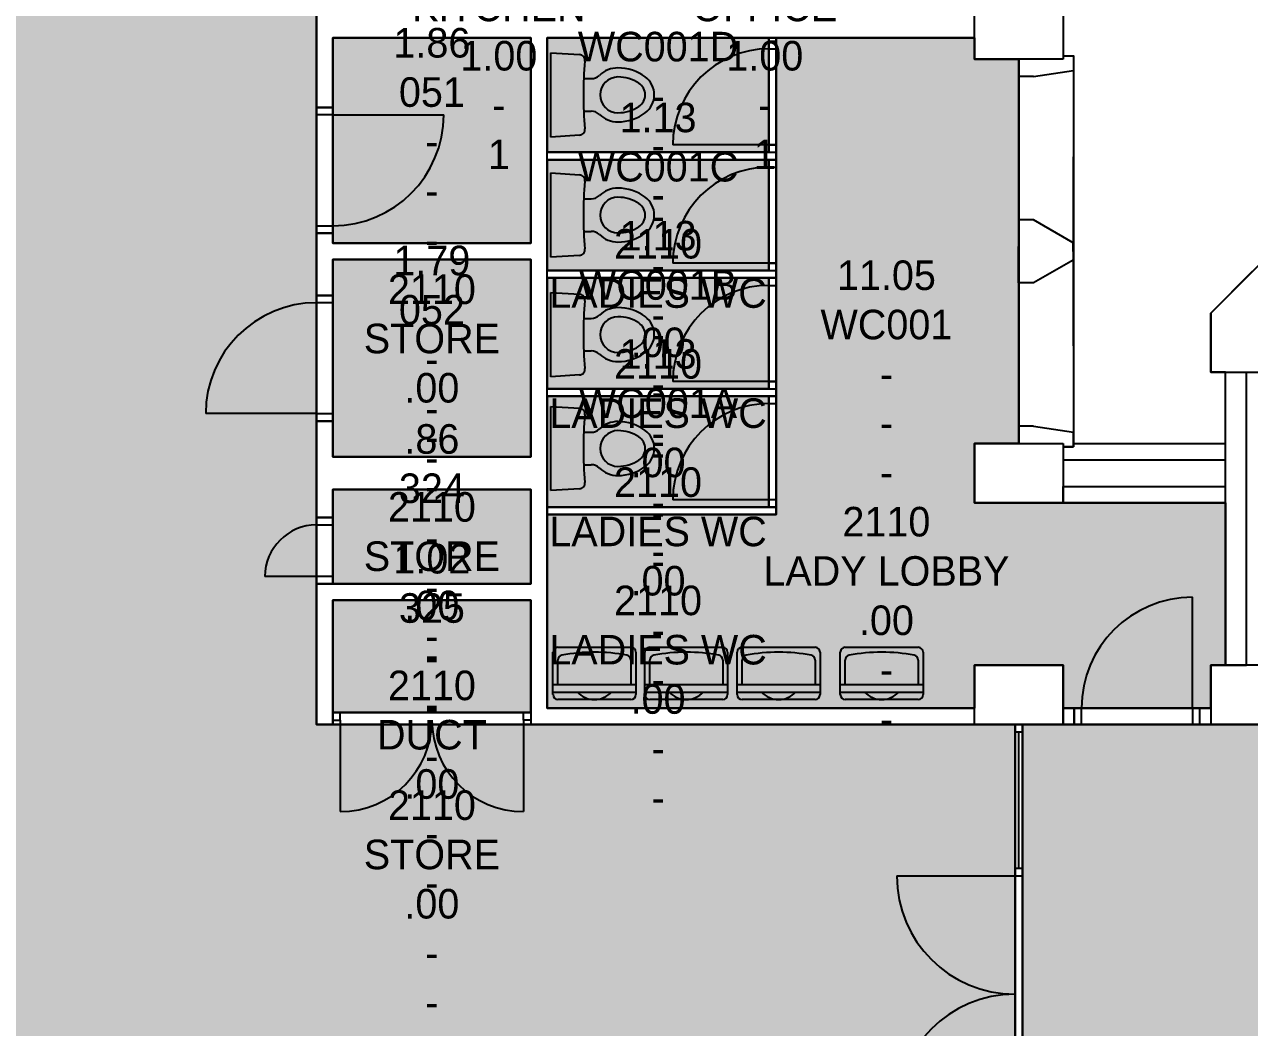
# Model space of a CAD drawing. Header units: millimetres. Extents: x -48619 to 110430, y -11025 to 74938.
# Drawn here: x -42259 to -33971, y 39026 to 45810 of the extents above; entities that cross this region are included whole.
import ezdxf

# ---------------------------------------------------------------- set-up
doc = ezdxf.new("R2010")
doc.units = ezdxf.units.MM
for name, color, linetype in [('DR', 8, 'Continuous'), ('GROS$', 1, 'Continuous'), ('HL-TMP', 7, 'Continuous'), ('RM$', 5, 'Continuous'), ('RM$TXT', 5, 'Continuous'), ('SHOPFITTING', 4, 'Continuous'), ('WA_EXT', 7, 'Continuous'), ('WN', 4, 'Continuous')]:
    doc.layers.add(name, color=color, linetype=linetype)

msp = doc.modelspace()

# ---------------------------------------------------------------- hatches: boundary and pattern name
at = {"layer": 'HL-TMP', "true_color": 0x666666}
h = msp.add_hatch(color=251, dxfattribs=at)
h.paths.add_polyline_path([(-42892.8, 12730.7), (-47232.8, 12730.7), (-47232.8, 12575.7), (-47432.8, 12575.7), (-47432.8, 9975.7), (-42892.8, 9975.7)], flags=0)
h.paths.add_polyline_path([(-42892.8, 9260.7), (-42892.8, 9865.7), (-47232.8, 9865.7), (-47232.8, 9575.7), (-47432.8, 9575.7), (-47432.8, 6975.7), (-47232.8, 6975.7), (-47232.8, 6825.7), (-42892.8, 6825.7)], flags=0)
h.paths.add_polyline_path([(-5262.8, 3065.7), (-8422.8, 3065.7), (-8422.8, -2879.3), (-5262.8, -2879.3)], flags=0)
h.paths.add_polyline_path([(6357.2, 3065.7), (3197.2, 3065.7), (3197.2, -2864.3), (6357.2, -2864.3)], flags=0)
h.paths.add_polyline_path([(31767.2, 9575.7), (31742.2, 9575.7), (30167.2, 9575.7), (24667.2, 9575.7), (24667.2, 7592.9), (24832.9, 7192.9), (25634.4, 6391.4), (26034.4, 6225.7), (30400, 6225.7), (30800, 6391.4), (31601.5, 7192.9), (31767.2, 7592.9)], flags=0)
h.paths.add_polyline_path([(31767.2, 43458.6), (31601.5, 43858.6), (30800, 44660.1), (30400, 44825.7), (26034.4, 44825.7), (25634.4, 44660.1), (24832.9, 43858.6), (24667.2, 43458.6), (24667.2, 41475.7), (26267.2, 41475.7), (31767.2, 41475.7)], flags=0)
h.paths.add_polyline_path([(-26732.8, 43458.6), (-26898.5, 43858.6), (-27700, 44660.1), (-28100, 44825.7), (-32465.6, 44825.7), (-32865.6, 44660.1), (-33667.1, 43858.6), (-33832.8, 43458.6), (-33832.8, 41075.7), (-32232.8, 41075.7), (-32232.8, 41475.7), (-26732.8, 41475.7)], flags=0)
h.paths.add_polyline_path([(-26732.8, 9575.7), (-33832.8, 9575.7), (-33832.8, 7592.9), (-33667.1, 7192.9), (-32865.6, 6391.4), (-32465.6, 6225.7), (-28100, 6225.7), (-27700, 6391.4), (-26898.5, 7192.9), (-26732.8, 7592.9)], flags=0)
h.paths.add_polyline_path([(79126.1, 39379.3), (73714.8, 42517), (73012.5, 41305.8), (72962.4, 41219.3), (74177, 40515), (74677.2, 40225), (74677.2, 36326.5), (72962.4, 35332.1), (73714.8, 34034.5), (79126.1, 37172.2), (79769, 38275.7)], flags=0)
h.paths.add_polyline_path([(-3022.2, 35825), (-7032.8, 35141.3), (-7032.8, 32210.1), (-2632.8, 31460.1), (-2632.8, 32858.7), (-5582.8, 33361.5), (-5582.8, 33989.9), (-2790.5, 34465.9)], flags=0)
h.paths.add_polyline_path([(4967.2, 35141.3), (567.2, 35891.3), (567.2, 34492.8), (3517.2, 33989.9), (3517.2, 33361.5), (724.9, 32885.6), (956.6, 31526.5), (4967.2, 32210.1)], flags=0)
h.paths.add_polyline_path([(-21432.8, 30820.7), (-17708.5, 30820.7), (-17708.5, 30730.7), (-17679.8, 30730.7), (-17679.8, 27730.7), (-14939.1, 27730.7), (-14932.8, 27730.7), (-14932.8, 27575.7), (-14677.8, 27575.7), (-14677.8, 24975.7), (-14932.8, 24975.7), (-14932.8, 24575.7), (-14677.8, 24575.7), (-14677.8, 21975.7), (-14932.8, 21975.7), (-14932.8, 21575.7), (-14677.8, 21575.7), (-14677.8, 18975.7), (-14932.8, 18975.7), (-14932.8, 18575.7), (-14677.8, 18575.7), (-14677.8, 15975.7), (-14932.8, 15975.7), (-14932.8, 15575.7), (-14677.8, 15575.7), (-14677.8, 12975.7), (-14932.8, 12975.7), (-14932.8, 12797.7), (-19277.8, 12797.7), (-19277.8, 12820.7), (-21432.8, 12820.7)], flags=0)
h.paths.add_polyline_path([(12557.2, 46975.7), (12167.2, 46975.7), (12167.2, 47575.7), (12557.2, 47575.7), (12557.2, 49345.7), (8642.2, 49345.7), (8642.2, 41185.7), (12267.2, 41185.7), (12267.2, 41675.7), (12557.2, 41675.7)], flags=0)
h.paths.add_polyline_path([(317.2, 3065.7), (-2382.8, 3065.7), (-2382.8, 835.7), (-2382.8, -1764.3), (-2382.8, -3059.3), (317.2, -3059.3), (317.2, -364.3)], flags=0)
h.paths.add_polyline_path([(18432.2, 53684.2), (18432.2, 54750.7), (18432.2, 55790.7), (18317.2, 55790.7), (17232.2, 55790.7), (17232.2, 51834.2), (18432.2, 51834.2)], flags=0)
h.paths.add_polyline_path([(35007.2, 45720.7), (33767.2, 45720.7), (33767.2, 45575.7), (33467.4, 45575.7), (33467.4, 42975.7), (33767.2, 42975.7), (33767.2, 42575.7), (33522.2, 42575.7), (33522.2, 41475.7), (33767.2, 41475.7), (33767.2, 41185.7), (36557.2, 41185.7), (36557.2, 43295.7), (35007.2, 43295.7)], flags=0)
h.paths.add_polyline_path([(-35557.8, 41075.7), (-38832.8, 41075.7), (-40282.8, 41075.7), (-40282.8, 42025.7), (-40282.8, 43128.2), (-40282.8, 44399.3), (-40282.8, 47410.7), (-40282.8, 50410.7), (-40282.8, 53410.7), (-40282.8, 54830.7), (-40232.8, 54830.7), (-40232.8, 59410.7), (-40232.8, 63260.7), (-40232.8, 65220.7), (-42832.8, 65220.7), (-42832.8, 64925.7), (-42832.8, 62410.7), (-42832.8, 54830.7), (-42782.8, 54830.7), (-42782.8, 41445.7), (-42782.8, 41220.7), (-47432.8, 41220.7), (-47432.8, 39975.7), (-47232.8, 39975.7), (-47232.8, 36975.7), (-35557.8, 36975.7)], flags=0)
h.paths.add_polyline_path([(-26557.8, 41075.7), (-26732.8, 41075.7), (-32232.8, 41075.7), (-33832.8, 41075.7), (-34232.8, 41075.7), (-35507.8, 41075.7), (-35507.8, 36975.7), (-35232.8, 36975.7), (-35232.8, 36625.7), (-34232.8, 36625.7), (-34232.8, 36975.7), (-33832.8, 36975.7), (-33832.8, 36685.7), (-30582.8, 36685.7), (-30582.8, 36975.7), (-29982.8, 36975.7), (-29982.8, 36685.7), (-29371.5, 36685.7), (-26732.8, 36685.7), (-26732.8, 36975.7), (-26557.8, 36975.7)], flags=0)
h.paths.add_polyline_path([(24442.2, 41075.7), (24267.2, 41075.7), (23167.2, 41075.7), (18432.2, 41075.7), (18432.2, 41075.7), (17232.2, 41075.7), (10217.2, 41075.7), (1912.2, 41075.7), (-3977.8, 41075.7), (-6977.8, 41075.7), (-14732.8, 41075.7), (-14732.8, 46975.7), (-14832.8, 46975.7), (-14832.8, 47575.7), (-14732.8, 47575.7), (-14732.8, 52975.7), (-14832.8, 52975.7), (-14832.8, 53575.7), (-14732.8, 53575.7), (-14732.8, 57575.7), (-23332.8, 57575.7), (-23332.8, 56190.7), (-24432.8, 56190.7), (-24832.8, 56190.7), (-24832.8, 41075.7), (-25232.8, 41075.7), (-26332.8, 41075.7), (-26507.8, 41075.7), (-26507.8, 36975.7), (-24632.8, 36975.7), (-24632.8, 36877.4), (-16862, 36877.4), (-16862, 30820.7), (-16407.8, 30820.7), (-16407.8, 30730.7), (-17589.8, 30730.7), (-17589.8, 27910.7), (-17589.8, 27820.7), (-14932.8, 27820.7), (-14932.8, 27975.7), (-14332.8, 27975.7), (-14332.8, 30575.7), (-14932.8, 30575.7), (-14932.8, 30975.7), (-14332.8, 30975.7), (-14332.8, 33575.7), (-14932.8, 33575.7), (-14932.8, 33975.7), (-14332.8, 33975.7), (-14332.8, 36575.7), (-14932.8, 36575.7), (-14932.8, 36975.7), (-14732.8, 36975.7), (-14732.8, 37175.7), (-14332.8, 37175.7), (-14332.8, 36575.7), (-11732.8, 36575.7), (-11732.8, 37175.7), (-11332.8, 37175.7), (-11332.8, 36575.7), (-8732.8, 36575.7), (-8732.8, 37175.7), (-8332.8, 37175.7), (-8332.8, 36925.7), (-8155.4, 36925.7), (-8005.4, 36690.7), (-6062.1, 36690.7), (-5912.1, 36925.7), (-5732.8, 36925.7), (-5732.8, 37175.7), (-5332.8, 37175.7), (-5332.8, 36925.7), (-5155.4, 36925.7), (-5005.4, 36690.7), (-3062.1, 36690.7), (-2912.1, 36925.7), (-2732.8, 36925.7), (-2732.8, 37175.7), (-2332.8, 37175.7), (267.2, 37175.7), (667.2, 37175.7), (667.2, 36925.7), (846.5, 36925.7), (996.5, 36690.7), (2939.8, 36690.7), (3089.8, 36925.7), (3267.2, 36925.7), (3267.2, 37175.7), (3667.2, 37175.7), (3667.2, 36925.7), (3846.5, 36925.7), (3996.5, 36690.7), (5939.8, 36690.7), (6089.8, 36925.7), (6267.2, 36925.7), (6267.2, 37175.7), (12267.2, 37175.7), (12667.2, 37175.7), (12667.2, 36975.7), (12867.2, 36975.7), (12867.2, 33830.7), (15527.2, 33830.7), (16372.2, 33830.7), (16372.2, 36975.7), (24442.2, 36975.7)], flags=0)
h.paths.add_polyline_path([(18432.2, 51551.7), (18432.2, 51744.2), (17232.2, 51744.2), (17232.2, 51725.7), (16632.2, 51725.7), (16632.2, 48225.7), (17232.2, 48225.7), (17232.2, 43677.9), (17232.2, 43677.9), (17232.2, 41075.7), (18432.2, 41075.7), (18432.2, 41675), (18432.2, 47450.7)], flags=0)
h.paths.add_polyline_path([(45412.2, 39575.7), (45167.2, 39575.7), (45167.2, 39720.7), (40667.2, 39720.7), (40667.2, 41075.7), (38167.2, 41075.7), (38057.2, 41075.7), (33767.2, 41075.7), (33167.2, 41075.7), (31767.2, 41075.7), (30167.2, 41075.7), (26267.2, 41075.7), (24492.2, 41075.7), (24492.2, 36975.7), (24667.2, 36975.7), (24667.2, 36685.7), (27917.2, 36685.7), (27917.2, 36975.7), (28517.2, 36975.7), (28517.2, 36685.7), (30728.5, 36685.7), (31767.2, 36685.7), (31767.2, 36975.7), (32167.2, 36975.7), (32167.2, 36830.7), (33167.2, 36830.7), (33167.2, 36975.7), (38167.2, 36975.7), (43467.2, 36975.7), (45167.2, 36975.7), (45167.2, 37425.7), (45412.2, 37425.7)], flags=0)
h.paths.add_polyline_path([(40667.2, 62410.7), (40667.2, 65220.7), (40219.7, 65220.7), (38167.2, 65220.7), (38167.2, 63610.7), (38167.2, 60610.7), (38167.2, 57610.7), (38167.2, 54610.7), (38167.2, 45249.3), (38167.2, 43978.2), (38167.2, 42475.7), (38167.2, 41185.7), (40667.2, 41185.7), (40667.2, 41410.7), (40667.2, 44410.7), (40667.2, 47410.7), (40667.2, 50410.7), (40667.2, 56410.7), (40667.2, 59410.7)], flags=0)
h.paths.add_polyline_path([(57081.8, 42321.7), (57081.8, 42371.7), (55719.5, 42371.7), (55719.5, 42321.7), (55719.5, 40871.7), (57081.8, 40871.7)], flags=0)
h.paths.add_polyline_path([(57081.8, 35679.8), (55719.5, 35679.8), (55719.5, 35629.8), (55719.5, 34179.8), (57081.8, 34179.8)], flags=0)
h.paths.add_polyline_path([(40667.2, 11410.7), (40667.2, 29410.7), (40667.2, 32440.7), (40667.2, 36865.7), (38167.2, 36865.7), (38167.2, 36340.7), (38167.2, 33640.7), (38167.2, 27610.7), (38167.2, 21610.7), (38167.2, 18610.7), (38167.2, 15610.7), (38167.2, 12575.7), (32167.2, 12575.7), (32032.2, 12575.7), (32032.2, 12503.7), (32032.2, 10055.7), (32032.2, 9975.7), (32167.2, 9975.7), (38167.2, 9975.7), (38167.2, 6182.7), (38167.2, 830.7), (38992.2, 830.7), (40667.2, 830.7)], flags=0)
h.paths.add_polyline_path([(22767.2, 9925.7), (21847.2, 9925.7), (21847.2, 9555.7), (21667.2, 9555.7), (21667.2, 9375.7), (21487.2, 9375.7), (21487.2, 8555.7), (22767.2, 8555.7)], flags=0)
h.paths.add_polyline_path([(17097.2, 4025.7), (16117.2, 4025.7), (16117.2, 3190.7), (17097.2, 3190.7)], flags=0)
h.paths.add_polyline_path([(-26557.8, 12575.7), (-26732.8, 12575.7), (-26732.8, 12575.7), (-26732.8, 12575.7), (-28497.8, 12575.7), (-29115.4, 13193.4), (-30250.2, 13193.4), (-30250.2, 13193.4), (-31450.2, 13193.4), (-32067.8, 12575.7), (-32840.8, 12575.7), (-33702.8, 12575.7), (-35507.8, 12575.7), (-35507.8, 9975.7), (-35182.8, 9975.7), (-35182.8, 9975.7), (-33832.8, 9975.7), (-26557.8, 9975.7)], flags=0)
h.paths.add_polyline_path([(-34052.8, 15693.2), (-35232.8, 15693.2), (-35232.8, 15575.7), (-35307.8, 15575.7), (-35307.8, 14160.7), (-35307.8, 12975.7), (-34052.8, 12975.7)], flags=0)
h.paths.add_polyline_path([(-40172.8, 29101.8), (-40172.8, 31300.7), (-42802.8, 31300.7), (-42802.8, 28742.1), (-42802.8, 25876.1), (-42802.8, 23390.7), (-42802.8, 21705.3), (-42802.8, 18883.8), (-42292.8, 18883.8), (-42292.8, 16225.7), (-42292.8, 12788.7), (-40172.8, 12788.7), (-40172.8, 12820.7), (-40172.8, 15885.7), (-38719.4, 15885.7), (-38719.4, 16785.7), (-38939.8, 16785.7), (-40172.8, 16785.7), (-40172.8, 20782.7)], flags=0)
h.paths.add_polyline_path([(4688.5, -4076.8), (3577.2, -4076.8), (3577.2, -5179.3), (4688.2, -5179.3)], flags=0)
h.paths.add_polyline_path([(31847.3, 12575.7), (31742.2, 12575.7), (31742.2, 12750.7), (30112.2, 12750.7), (30112.2, 12575.7), (30002.2, 12575.7), (29621, 12979.1), (29308.4, 13309.8), (29227.2, 13395.7), (27327.2, 13395.7), (27207.2, 13395.7), (26813.4, 12979.1), (26432.2, 12575.7), (26322.2, 12575.7), (26322.2, 12750.7), (24692.2, 12750.7), (24692.2, 12575.7), (24532.2, 12575.7), (24532.2, 9975.7), (24692.2, 9975.7), (30167.2, 9975.7), (30167.2, 9575.7), (31742.2, 9575.7), (31742.2, 9975.7), (31847.3, 9975.7)], flags=0)
h.paths.add_polyline_path([(42567.2, 73375.7), (42367.2, 73375.7), (42367.2, 74325.7), (38167.2, 74325.7), (38167.2, 65330.7), (40219.7, 65330.7), (40767.2, 65330.7), (40767.2, 65625.7), (41167.2, 65625.7), (41167.2, 65325.7), (42317.2, 65325.7), (42317.2, 66275.7), (42517.2, 66275.7), (42517.2, 67275.7), (42367.2, 67275.7), (42367.2, 67875.7), (42517.2, 67875.7), (42517.2, 71775.7), (42367.2, 71775.7), (42367.2, 72031.7), (39846.2, 72031.6), (39846.2, 70498.7), (40783.2, 70498.7), (40783.2, 70468.7), (40783.2, 67275.7), (39821.2, 67275.7), (39821.2, 71609.7), (39821.7, 72056.7), (42367.2, 72056.7), (42367.2, 72375.7), (42567.2, 72375.7)], flags=0)
h.paths.add_polyline_path([(22567.2, 26440.7), (21482.2, 26440.7), (21482.2, 25506.9), (21482.2, 25470.7), (22567.2, 25470.7)], flags=0)
h.paths.add_polyline_path([(-37522.8, 16785.7), (-38629.4, 16785.7), (-38629.4, 15885.7), (-37522.8, 15885.7)], flags=0)
h.paths.add_polyline_path([(-2587.8, -3099.3), (-5042.8, -3099.3), (-5042.8, -4764.3), (-5042.8, -5214.3), (-4192.8, -5214.3), (-2587.8, -5214.3)], flags=0)
h.paths.add_polyline_path([(-25132.8, 18575.7), (-25232.8, 18575.7), (-25232.8, 18693.2), (-26512.8, 18693.2), (-26512.8, 17673.7), (-26470.8, 17631.8), (-26470.8, 17279.8), (-26512.8, 17279.8), (-26512.8, 15858.2), (-25872.8, 15858.2), (-25232.8, 15858.2), (-25232.8, 15975.7), (-25132.8, 15975.7)], flags=0)
at = {"layer": 'HL-TMP', "true_color": 0x99cea6}
h = msp.add_hatch(color=253, dxfattribs=at)
h.paths.add_polyline_path([(-14642.8, -804.3), (-15962.8, -804.3), (-15962.8, -1934.3), (-15102.8, -1934.3), (-14642.8, -1934.3)], flags=0)
h.paths.add_polyline_path([(-11647.8, -39.3), (-12532.8, -39.3), (-12532.8, 45.7), (-13032.8, 45.7), (-13032.8, -1634.3), (-11647.8, -1634.3)], flags=0)
h.paths.add_polyline_path([(-11647.8, -1854.3), (-12922.8, -1854.3), (-12922.8, -2879.3), (-11647.8, -2879.3)], flags=0)
h.paths.add_polyline_path([(-30337.8, 16080.7), (-31942.8, 16080.7), (-31942.8, 15390.7), (-30337.8, 15390.7)], flags=0)
h.paths.add_polyline_path([(-38832.8, 41915.7), (-40172.8, 41915.7), (-40172.8, 41155.7), (-38832.8, 41155.7)], flags=0)
h.paths.add_polyline_path([(-38832.8, 45720.7), (-40172.8, 45720.7), (-40172.8, 44399.3), (-40172.8, 44330.7), (-38832.8, 44330.7)], flags=0)
h.paths.add_polyline_path([(-38832.8, 44220.7), (-40172.8, 44220.7), (-40172.8, 43128.2), (-40172.8, 42885.7), (-38832.8, 42885.7)], flags=0)
h.paths.add_polyline_path([(-8642.8, 60855.7), (-11422.8, 60855.7), (-11422.8, 57975.7), (-11332.8, 57975.7), (-11332.8, 57885.7), (-8732.8, 57885.7), (-8732.8, 57975.7), (-8332.8, 57975.7), (-8332.8, 57885.7), (-5732.8, 57885.7), (-5732.8, 57975.7), (-5642.8, 57975.7), (-5642.8, 60855.7), (-8422.8, 60855.7), (-8422.8, 59330.7), (-8642.8, 59330.7)], flags=0)
h.paths.add_polyline_path([(9322.2, -2444.3), (6577.2, -2444.3), (6577.2, -2999.3), (9322.2, -2999.3)], flags=0)
h.paths.add_polyline_path([(12357.2, -2444.3), (9582.2, -2444.3), (9582.2, -2999.3), (12357.2, -2999.3)], flags=0)
h.paths.add_polyline_path([(38057.2, 43978.2), (38057.2, 44220.7), (36667.2, 44220.7), (36667.2, 42885.7), (38057.2, 42885.7)], flags=0)
h.paths.add_polyline_path([(38057.2, 42475.7), (38057.2, 42665.7), (36667.2, 42665.7), (36667.2, 42025.7), (38057.2, 42025.7)], flags=0)
h.paths.add_polyline_path([(38057.2, 41915.7), (36667.2, 41915.7), (36667.2, 41185.7), (38057.2, 41185.7)], flags=0)
at = {"layer": 'HL-TMP'}
h = msp.add_hatch(color=7, dxfattribs=at)
h.paths.add_polyline_path([(-42892.8, 33882.7), (-47232.8, 33882.7), (-47232.8, 33575.7), (-47432.8, 33575.7), (-47432.8, 30975.7), (-47232.8, 30975.7), (-47232.8, 30575.7), (-47432.8, 30575.7), (-47432.8, 27975.7), (-47232.8, 27975.7), (-47232.8, 27750.7), (-42892.8, 27750.7), (-42892.8, 28742.1)], flags=0)
h.paths.add_polyline_path([(38057.2, 57610.7), (35802.2, 57610.7), (35802.2, 59220.4), (33567.2, 59220.4), (33567.2, 57975.7), (33767.2, 57975.7), (33767.2, 57575.7), (33567.2, 57575.7), (33567.2, 54975.7), (33767.2, 54975.7), (33767.2, 54830.7), (38057.2, 54830.7)], flags=0)
h.paths.add_polyline_path([(-30337.8, 18665.7), (-31973.6, 18665.7), (-31973.6, 17874.1), (-30337.8, 17874.1)], flags=0)
h.paths.add_polyline_path([(-30337.8, 17824.4), (-31973.6, 17824.4), (-31973.6, 17032.4), (-30337.8, 17032.4)], flags=0)
h.paths.add_polyline_path([(-30337.8, 16982.4), (-31973.6, 16982.4), (-31973.6, 16190.7), (-30337.8, 16190.7)], flags=0)
h.paths.add_polyline_path([(36557.2, 44095.7), (35057.2, 44095.7), (35057.2, 43345.7), (36557.2, 43345.7)], flags=0)
h.paths.add_polyline_path([(36557.2, 44895.7), (35057.2, 44895.7), (35057.2, 44145.7), (36557.2, 44145.7)], flags=0)
h.paths.add_polyline_path([(36557.2, 45720.7), (35057.2, 45720.7), (35057.2, 44945.7), (36557.2, 44945.7)], flags=0)
h.paths.add_polyline_path([(-33832.8, 12795.7), (-33832.8, 15280.7), (-33019.8, 15280.7), (-33019.8, 15390.7), (-33832.8, 15390.7), (-33834, 17279.8), (-33658.5, 17693.3), (-32857.3, 18494.5), (-32443.8, 18665.7), (-32052.8, 18665.7), (-32052.8, 15390.7), (-33019.8, 15390.7), (-33019.8, 15303), (-32142.8, 15303), (-32142.8, 15280.7), (-31907.2, 15280.7), (-31907.2, 13331.4), (-32177.8, 13060.7), (-32177.8, 12818.2), (-32177.8, 12795.7), (-33751.5, 12795.7)], flags=0)
h.paths.add_polyline_path([(-28592, 16138.7), (-30227.8, 16140.7), (-30227.8, 15390.7), (-28592, 15390.7)], flags=0)
h.paths.add_polyline_path([(-28592, 16982.4), (-30227.8, 16982.4), (-30227.8, 16190.7), (-28592, 16190.7)], flags=0)
h.paths.add_polyline_path([(-28592, 17824.4), (-30227.8, 17824.1), (-30227.8, 17032.4), (-28592, 17032.4)], flags=0)
h.paths.add_polyline_path([(-28592, 18666.1), (-30227.8, 18665.7), (-30227.8, 17874.1), (-28592, 17874.1)], flags=0)
h.paths.add_polyline_path([(-37222.8, 43295.7), (-38722.8, 43295.7), (-38722.8, 42545.7), (-37222.8, 42545.7)], flags=0)
h.paths.add_polyline_path([(-37222.8, 44095.7), (-38722.8, 44095.7), (-38722.8, 43345.7), (-37222.8, 43345.7)], flags=0)
h.paths.add_polyline_path([(-37222.8, 44895.7), (-38722.8, 44895.7), (-38722.8, 44145.7), (-37222.8, 44145.7)], flags=0)
h.paths.add_polyline_path([(-37222.8, 45720.7), (-38722.8, 45720.7), (-38722.8, 44945.7), (-37222.8, 44945.7)], flags=0)
h.paths.add_polyline_path([(-28512.8, 18665.7), (-28121.8, 18665.7), (-27705.3, 18497.5), (-26907.1, 17693.3), (-26731.6, 17279.8), (-26732.8, 17279.8), (-26732.8, 15390.7), (-27739.8, 15390.7), (-27739.8, 15280.7), (-26732.8, 15280.7), (-26732.8, 12795.7), (-28387.8, 12795.7), (-28387.8, 13060.7), (-28658.4, 13331.4), (-29137.6, 13810.5), (-29343.4, 13810.5), (-29343.4, 15280.7), (-27739.8, 15280.7), (-27739.8, 15390.7), (-28512.8, 15390.7)], flags=0)
h.paths.add_polyline_path([(-35533, 45575.7), (-35832.8, 45575.7), (-35832.8, 45720.7), (-37172.8, 45720.7), (-37172.8, 42545.7), (-37172.8, 42495.7), (-38722.8, 42495.7), (-38722.8, 41185.7), (-35832.8, 41185.7), (-35832.8, 41475.7), (-35232.8, 41475.7), (-35232.8, 41185.7), (-34232.8, 41185.7), (-34232.8, 41475.7), (-34132.8, 41475.7), (-34132.8, 42575.7), (-35832.8, 42575.7), (-35832.8, 42975.7), (-35533, 42975.7)], flags=0)
at = {"layer": 'HL-TMP', "true_color": 0x99cd66}
h = msp.add_hatch(color=73, dxfattribs=at)
h.paths.add_polyline_path([(-34094.8, 17631.8), (-34052.8, 17673.7), (-34052.8, 18693.2), (-35232.8, 18693.2), (-35232.8, 18575.7), (-35307.8, 18575.7), (-35307.8, 17390.7), (-35307.8, 15975.7), (-35232.8, 15975.7), (-35232.8, 15858.2), (-34052.8, 15858.2), (-34052.8, 17279.8), (-34094.8, 17279.8)], flags=0)
h.paths.add_polyline_path([(-38832.8, 42665.7), (-40172.8, 42665.7), (-40172.8, 42025.7), (-38832.8, 42025.7)], flags=0)
h.paths.add_polyline_path([(15247.2, 2950.7), (14537.2, 2950.7), (14537.2, 2270.7), (14537.2, 2090.7), (15247.2, 2090.7)], flags=0)

# ---------------------------------------------------------------- linework, layer by layer
at = {"layer": 'DR', "linetype": 'Continuous'}
for p, q in [((-37172.8, 45695.7), (-37222.8, 45695.7)), ((-37222.8, 45695.7), (-37222.8, 45645.7)), ((-37172.8, 45645.7), (-37172.8, 45695.7)), ((-37222.8, 45645.7), (-37172.8, 45645.7)), ((-40282.8, 45199.3), (-40282.8, 45249.3)), ((-40282.8, 45249.3), (-40172.8, 45249.3)), ((-40172.8, 45199.3), (-40282.8, 45199.3)), ((-40172.8, 45249.3), (-40172.8, 45199.3)), ((-40172.8, 45199.3), (-39422.8, 45199.3)), ((-37222.8, 44995.7), (-37872.8, 44995.7)), ((-37222.8, 44995.7), (-37222.8, 44945.7)), ((-37172.8, 44995.7), (-37222.8, 44995.7)), ((-37222.8, 44945.7), (-37172.8, 44945.7)), ((-37172.8, 44945.7), (-37172.8, 44995.7)), ((-37172.8, 44895.7), (-37222.8, 44895.7)), ((-37222.8, 44895.7), (-37222.8, 44845.7)), ((-37222.8, 44845.7), (-37172.8, 44845.7)), ((-37172.8, 44845.7), (-37172.8, 44895.7)), ((-40282.8, 44449.3), (-40172.8, 44449.3)), ((-40282.8, 44399.3), (-40282.8, 44449.3)), ((-40172.8, 44449.3), (-40172.8, 44399.3)), ((-40172.8, 44399.3), (-40282.8, 44399.3)), ((-37222.8, 44195.7), (-37872.8, 44195.7)), ((-37222.8, 44195.7), (-37222.8, 44145.7)), ((-37172.8, 44195.7), (-37222.8, 44195.7)), ((-37172.8, 44145.7), (-37172.8, 44195.7)), ((-37222.8, 44145.7), (-37172.8, 44145.7)), ((-37222.8, 44095.7), (-37222.8, 44045.7)), ((-37172.8, 44095.7), (-37222.8, 44095.7)), ((-37172.8, 44045.7), (-37172.8, 44095.7)), ((-37222.8, 44045.7), (-37172.8, 44045.7)), ((-40282.8, 43928.2), (-40282.8, 43978.2)), ((-40282.8, 43978.2), (-40172.8, 43978.2)), ((-40172.8, 43928.2), (-40282.8, 43928.2)), ((-40172.8, 43978.2), (-40172.8, 43928.2)), ((-37222.8, 43395.7), (-37872.8, 43395.7)), ((-37172.8, 43395.7), (-37222.8, 43395.7)), ((-37222.8, 43395.7), (-37222.8, 43345.7)), ((-37222.8, 43345.7), (-37172.8, 43345.7)), ((-37172.8, 43345.7), (-37172.8, 43395.7)), ((-37172.8, 43295.7), (-37222.8, 43295.7)), ((-37222.8, 43295.7), (-37222.8, 43245.7)), ((-37172.8, 43245.7), (-37172.8, 43295.7)), ((-40282.8, 43178.2), (-41032.8, 43178.2)), ((-40282.8, 43178.2), (-40172.8, 43178.2)), ((-40282.8, 43128.2), (-40282.8, 43178.2)), ((-40172.8, 43178.2), (-40172.8, 43128.2)), ((-37222.8, 43245.7), (-37172.8, 43245.7)), ((-40172.8, 43128.2), (-40282.8, 43128.2)), ((-37222.8, 42595.7), (-37872.8, 42595.7)), ((-37172.8, 42595.7), (-37222.8, 42595.7)), ((-37222.8, 42595.7), (-37222.8, 42545.7)), ((-37222.8, 42545.7), (-37172.8, 42545.7)), ((-37172.8, 42545.7), (-37172.8, 42595.7)), ((-40282.8, 42475.7), (-40282.8, 42425.7)), ((-40172.8, 42475.7), (-40282.8, 42475.7)), ((-40172.8, 42425.7), (-40172.8, 42475.7)), ((-40282.8, 42425.7), (-40172.8, 42425.7)), ((-40282.8, 42075.7), (-40632.8, 42075.7)), ((-40282.8, 42075.7), (-40282.8, 42025.7)), ((-40172.8, 42075.7), (-40282.8, 42075.7)), ((-40282.8, 42025.7), (-40172.8, 42025.7)), ((-40172.8, 42025.7), (-40172.8, 42075.7)), ((-34357.8, 41185.7), (-34357.8, 41935.7)), ((-40172.8, 41155.7), (-40172.8, 41105.7)), ((-40122.8, 41155.7), (-40172.8, 41155.7)), ((-40122.8, 41105.7), (-40122.8, 41155.7)), ((-38882.8, 41105.7), (-38882.8, 41155.7)), ((-38882.8, 41155.7), (-38832.8, 41155.7)), ((-38832.8, 41155.7), (-38832.8, 41105.7)), ((-35157.8, 41185.7), (-35157.8, 41075.7)), ((-35107.8, 41185.7), (-35157.8, 41185.7)), ((-35107.8, 41075.7), (-35107.8, 41185.7)), ((-34357.8, 41185.7), (-34357.8, 41075.7)), ((-34307.8, 41185.7), (-34357.8, 41185.7)), ((-34307.8, 41075.7), (-34307.8, 41185.7)), ((-40172.8, 41105.7), (-40122.8, 41105.7)), ((-38832.8, 41105.7), (-38882.8, 41105.7)), ((-35557.8, 41075.7), (-35557.8, 41025.7)), ((-35507.8, 41075.7), (-35557.8, 41075.7)), ((-35557.8, 41025.7), (-35507.8, 41025.7)), ((-35507.8, 41025.7), (-35507.8, 41075.7)), ((-35157.8, 41075.7), (-35107.8, 41075.7)), ((-34357.8, 41075.7), (-34307.8, 41075.7)), ((-36357.8, 40050.7), (-35557.8, 40050.7)), ((-35507.8, 40100.7), (-35557.8, 40100.7)), ((-35557.8, 40100.7), (-35557.8, 40050.7)), ((-35557.8, 40050.7), (-35507.8, 40050.7)), ((-35507.8, 40050.7), (-35507.8, 40100.7))]:
    msp.add_line(p, q, dxfattribs=at)
at = {"layer": 'DR'}
for p, q in [((-40122.8, 41105.7), (-40122.8, 40485.7)), ((-38882.8, 41105.7), (-38882.8, 40485.7))]:
    msp.add_line(p, q, dxfattribs=at)
at = {"layer": 'DR', "linetype": 'Continuous'}
for centre, radius, start, end in [((-37222.8, 44995.7), 650, 90, 180), ((-40172.8, 45199.3), 750, 270, 0), ((-37222.8, 44195.7), 650, 90, 180), ((-37222.8, 43395.7), 650, 90, 180), ((-40282.8, 43178.2), 750, 90, 180), ((-37222.8, 42595.7), 650, 90, 180), ((-40282.8, 42075.7), 350, 90, 180), ((-34357.8, 41185.7), 750, 90, 180), ((-35557.8, 40050.7), 800, 180, 270), ((-35557.8, 38450.7), 800, 90, 180)]:
    msp.add_arc(centre, radius, start, end, dxfattribs=at)
at = {"layer": 'DR'}
for centre, start, end in [((-40122.8, 41105.7), 270, 0), ((-38882.8, 41105.7), 180, 270)]:
    msp.add_arc(centre, 620, start, end, dxfattribs=at)
at = {"layer": 'GROS$', "linetype": 'Continuous', "flags": 128}
msp.add_lwpolyline([(-35232.8, 51975.7), (-35232.8, 51653.3), (-35113.1, 51653.3), (-34457.4, 51163.2), (-35044.4, 50377.8), (-34457.4, 49939), (-35177.4, 48975.7), (-35232.8, 48975.7), (-35232.8, 48653.3), (-35113.1, 48653.3), (-34457.4, 48163.2), (-35044.4, 47377.8), (-34457.4, 46939), (-35177.4, 45975.7), (-35232.8, 45975.7), (-35232.8, 45599.1), (-35162.9, 45599.1), (-35162.9, 42975.9), (-34132.8, 42975.7), (-34132.8, 43458.6), (-34232.8, 43458.6), (-34232.8, 43858.6), (-32865.6, 45225.7)], dxfattribs=at)
at = {"layer": 'GROS$'}
for points in [[(-40282.8, 48260.7), (-40282.8, 45249.3), (-40172.8, 45249.3), (-40172.8, 45720.7), (-38832.8, 45720.7), (-38832.8, 44330.7), (-40172.8, 44330.7), (-40172.8, 45249.3), (-40282.8, 45249.3), (-40282.8, 43978.2), (-40172.8, 43978.2), (-40172.8, 44220.7), (-38832.8, 44220.7), (-38832.8, 42885.7), (-40172.8, 42885.7), (-40172.8, 43978.2), (-40282.8, 43978.2), (-40282.8, 42475.7), (-40172.8, 42475.7), (-40172.8, 42665.7), (-38832.8, 42665.7), (-38832.8, 42025.7), (-40172.8, 42025.7), (-40172.8, 42475.7), (-40282.8, 42475.7), (-40282.8, 41075.7), (-40172.8, 41075.7), (-40172.8, 41915.7), (-38832.8, 41915.7), (-38832.8, 41155.7), (-40172.8, 41155.7), (-40172.8, 41075.7), (-35832.8, 41075.7), (-35232.8, 41075.7), (-35157.8, 41075.7), (-35157.8, 41185.7), (-35232.8, 41185.7), (-35232.8, 41475.7), (-35832.8, 41475.7), (-35832.8, 41185.7), (-38722.8, 41185.7), (-38722.8, 42495.7), (-37172.8, 42495.7), (-37172.8, 42545.7), (-38722.8, 42545.7), (-38722.8, 43295.7), (-37222.8, 43295.7), (-37222.8, 42545.7), (-37172.8, 42545.7), (-37172.8, 43395.7), (-37222.8, 43395.7), (-37222.8, 43345.7), (-38722.8, 43345.7), (-38722.8, 44095.7), (-37222.8, 44095.7), (-37222.8, 43395.7), (-37172.8, 43395.7), (-37172.8, 44195.7), (-37222.8, 44195.7), (-37222.8, 44145.7), (-38722.8, 44145.7), (-38722.8, 44895.7), (-37222.8, 44895.7), (-37222.8, 44195.7), (-37172.8, 44195.7), (-37172.8, 44995.7), (-37222.8, 44995.7), (-37222.8, 44945.7), (-38722.8, 44945.7), (-38722.8, 45720.7), (-37222.8, 45720.7), (-37222.8, 44995.7), (-37172.8, 44995.7), (-37172.8, 45720.7), (-35832.8, 45720.7), (-35832.8, 45575.7), (-35533, 45575.7), (-35533, 42975.7), (-35832.8, 42975.7), (-35832.8, 42575.7), (-34132.8, 42575.7), (-34132.8, 41475.7), (-34232.8, 41475.7), (-34232.8, 41185.7), (-35157.8, 41185.7), (-35157.8, 41075.7), (-33832.8, 41075.7)], [(-35507.8, 36975.7), (-35507.8, 41075.7), (-35532.8, 41075.7), (-35557.8, 41075.7), (-35557.8, 36975.7)]]:
    msp.add_lwpolyline(points, dxfattribs=at)
at = {"layer": 'RM$'}
msp.add_lwpolyline([(-35557.8, 36975.7), (-35557.8, 41075.7), (-38832.8, 41075.7), (-40282.8, 41075.7), (-40282.8, 42025.7), (-40282.8, 43128.2), (-40282.8, 44399.3), (-40282.8, 47410.7), (-40282.8, 50410.7), (-40282.8, 53410.7), (-40282.8, 54830.7), (-40232.8, 54830.7), (-40232.8, 59410.7), (-40232.8, 63260.7)], dxfattribs=at)
for points in [[(-38832.8, 45720.7), (-40172.8, 45720.7), (-40172.8, 44399.3), (-40172.8, 44330.7), (-38832.8, 44330.7)], [(-35533, 45575.7), (-35832.8, 45575.7), (-35832.8, 45720.7), (-37172.8, 45720.7), (-37172.8, 42545.7), (-37172.8, 42495.7), (-38722.8, 42495.7), (-38722.8, 41185.7), (-35832.8, 41185.7), (-35832.8, 41475.7), (-35232.8, 41475.7), (-35232.8, 41185.7), (-34232.8, 41185.7), (-34232.8, 41475.7), (-34132.8, 41475.7), (-34132.8, 42575.7), (-35832.8, 42575.7), (-35832.8, 42975.7), (-35533, 42975.7)], [(-37222.8, 45720.7), (-38722.8, 45720.7), (-38722.8, 44945.7), (-37222.8, 44945.7)], [(-37222.8, 44895.7), (-38722.8, 44895.7), (-38722.8, 44145.7), (-37222.8, 44145.7)], [(-38832.8, 44220.7), (-40172.8, 44220.7), (-40172.8, 43128.2), (-40172.8, 42885.7), (-38832.8, 42885.7)], [(-37222.8, 44095.7), (-38722.8, 44095.7), (-38722.8, 43345.7), (-37222.8, 43345.7)], [(-37222.8, 43295.7), (-38722.8, 43295.7), (-38722.8, 42545.7), (-37222.8, 42545.7)], [(-38832.8, 42665.7), (-40172.8, 42665.7), (-40172.8, 42025.7), (-38832.8, 42025.7)], [(-38832.8, 41915.7), (-40172.8, 41915.7), (-40172.8, 41155.7), (-38832.8, 41155.7)], [(-26557.8, 41075.7), (-26732.8, 41075.7), (-32232.8, 41075.7), (-33832.8, 41075.7), (-34232.8, 41075.7), (-35507.8, 41075.7), (-35507.8, 36975.7), (-35232.8, 36975.7), (-35232.8, 36625.7), (-34232.8, 36625.7), (-34232.8, 36975.7), (-33832.8, 36975.7), (-33832.8, 36685.7), (-30582.8, 36685.7), (-30582.8, 36975.7), (-29982.8, 36975.7), (-29982.8, 36685.7), (-29371.5, 36685.7), (-26732.8, 36685.7), (-26732.8, 36975.7), (-26557.8, 36975.7)]]:
    msp.add_lwpolyline(points, close=True, dxfattribs=at)
at = {"layer": 'SHOPFITTING', "linetype": 'Continuous'}
for p, q in [((-38698.2, 45049.2), (-38698.2, 45619.2)), ((-38698.2, 45619.2), (-38504.7, 45606.9)), ((-38475.7, 45444.2), (-38424.8, 45444.2)), ((-38475.7, 45224.2), (-38424.8, 45224.2)), ((-38504.7, 45061.6), (-38698.2, 45049.2)), ((-38698.2, 44235.9), (-38698.2, 44805.9)), ((-38698.2, 44805.9), (-38504.7, 44793.5)), ((-38475.7, 44630.9), (-38424.8, 44630.9)), ((-38475.7, 44410.9), (-38424.8, 44410.9)), ((-38504.7, 44248.2), (-38698.2, 44235.9)), ((-38698.2, 43427.6), (-38698.2, 43997.6)), ((-38698.2, 43997.6), (-38504.7, 43985.2)), ((-38475.7, 43822.6), (-38424.8, 43822.6)), ((-38475.7, 43602.6), (-38424.8, 43602.6)), ((-38504.7, 43439.9), (-38698.2, 43427.6)), ((-38698.2, 42657.1), (-38698.2, 43227.1)), ((-38698.2, 43227.1), (-38504.7, 43214.7)), ((-38475.7, 43052.1), (-38424.8, 43052.1)), ((-38475.7, 42832.1), (-38424.8, 42832.1)), ((-38504.7, 42669.4), (-38698.2, 42657.1)), ((-38683.5, 41277.1), (-38683.5, 41564.6)), ((-38650.5, 41597.5), (-38156.4, 41597.5)), ((-38123.5, 41564.6), (-38123.5, 41277.1)), ((-38061.9, 41277.1), (-38061.9, 41564.6)), ((-38028.9, 41597.5), (-37534.8, 41597.5)), ((-37501.9, 41564.6), (-37501.9, 41277.1)), ((-37437, 41277.1), (-37437, 41564.6)), ((-37404.1, 41597.5), (-36909.9, 41597.5)), ((-36877, 41564.6), (-36877, 41277.1)), ((-36739.8, 41277.1), (-36739.8, 41564.6)), ((-36706.8, 41597.5), (-36212.7, 41597.5)), ((-36179.8, 41564.6), (-36179.8, 41277.1)), ((-38650.5, 41343), (-38650.5, 41511.3)), ((-38156.4, 41511.3), (-38156.4, 41343)), ((-38028.9, 41343), (-38028.9, 41511.3)), ((-37534.8, 41511.3), (-37534.8, 41343)), ((-37404.1, 41343), (-37404.1, 41511.3)), ((-36909.9, 41511.3), (-36909.9, 41343)), ((-36706.8, 41343), (-36706.8, 41511.3)), ((-36212.7, 41511.3), (-36212.7, 41343)), ((-38123.5, 41343), (-38683.5, 41343)), ((-38683.5, 41293.6), (-38123.5, 41293.6)), ((-37501.9, 41343), (-38061.9, 41343)), ((-38061.9, 41293.6), (-37501.9, 41293.6)), ((-36877, 41343), (-37437, 41343)), ((-37437, 41293.6), (-36877, 41293.6)), ((-36179.8, 41343), (-36739.8, 41343)), ((-36739.8, 41293.6), (-36179.8, 41293.6)), ((-38156.4, 41244.2), (-38650.5, 41244.2)), ((-37534.8, 41244.2), (-38028.9, 41244.2)), ((-36909.9, 41244.2), (-37404.1, 41244.2)), ((-36212.7, 41244.2), (-36706.8, 41244.2))]:
    msp.add_line(p, q, dxfattribs=at)
for centre, radius, start, end in [((-38507.2, 45567), 40, 354.61089, 86.34644), ((-36040.7, 45334.2), 2437.5, 174.60989, 185.39028), ((-38243.7, 45334.2), 182.5, 90, 133.63081), ((-38243.7, 45207.5), 309.2, 53.37306, 90), ((-38424.8, 45524.2), 80, 270, 313.62742), ((-38243.7, 45334.2), 121, 90, 270), ((-38243.7, 45197.5), 257.7, 56.66985, 90), ((-38149.5, 45334.2), 151.3, 0, 53.37302), ((-38153.8, 45334.2), 94.1, 0, 56.66871), ((-38153.8, 45334.2), 94.1, 303.32884, 0), ((-38149.5, 45334.2), 151.3, 306.62533, 0), ((-38243.7, 45471), 257.7, 270, 303.33015), ((-38424.8, 45144.2), 80, 46.37258, 90), ((-38243.7, 45334.2), 182.5, 226.37078, 270), ((-38243.7, 45460.9), 309.2, 270, 306.62613), ((-38507.2, 45101.5), 40, 273.65356, 5.38911), ((-38507.2, 44753.6), 40, 354.61089, 86.34644), ((-36040.7, 44520.9), 2437.5, 174.60989, 185.39011), ((-38243.7, 44520.9), 182.5, 90, 133.63081), ((-38243.7, 44394.2), 309.2, 53.37306, 90), ((-38424.8, 44710.9), 80, 270, 313.62742), ((-38243.7, 44520.9), 121, 90, 270), ((-38243.7, 44384.1), 257.7, 56.66985, 90), ((-38153.8, 44520.9), 94.1, 0, 56.67116), ((-38149.5, 44520.9), 151.3, 0, 53.37302), ((-38153.8, 44520.9), 94.1, 303.32884, 0), ((-38149.5, 44520.9), 151.3, 306.62698, 0), ((-38243.7, 44657.6), 257.7, 270, 303.33015), ((-38424.8, 44330.9), 80, 46.36896, 90), ((-38243.7, 44520.9), 182.5, 226.37078, 270), ((-38243.7, 44647.6), 309.2, 270, 306.62694), ((-38507.2, 44288.2), 40, 273.65289, 5.38911), ((-38507.2, 43945.3), 40, 354.61089, 86.34644), ((-36040.7, 43712.6), 2437.5, 174.60989, 185.39028), ((-38424.8, 43902.6), 80, 270, 313.62742), ((-38243.7, 43712.6), 182.5, 90, 133.63081), ((-38243.7, 43585.9), 309.2, 53.37387, 90), ((-38243.7, 43712.6), 121, 90, 270), ((-38243.7, 43575.9), 257.7, 56.67075, 90), ((-38153.8, 43712.6), 94.1, 0, 56.67116), ((-38149.5, 43712.6), 151.3, 0, 53.37302), ((-38153.8, 43712.6), 94.1, 303.32884, 0), ((-38149.5, 43712.6), 151.3, 306.62533, 0), ((-38424.8, 43522.6), 80, 46.37258, 90), ((-38243.7, 43849.3), 257.7, 270, 303.33015), ((-38243.7, 43712.6), 182.5, 226.37078, 270), ((-38243.7, 43839.3), 309.2, 270, 306.62694), ((-38507.2, 43479.9), 40, 273.65356, 5.38911), ((-38507.2, 43174.8), 40, 354.61089, 86.34711), ((-36040.7, 42942.1), 2437.5, 174.60989, 185.39011), ((-38243.7, 42942.1), 182.5, 90, 133.62922), ((-38243.7, 42815.4), 309.2, 53.37306, 90), ((-38424.8, 43132.1), 80, 270, 313.62742), ((-38243.7, 42942.1), 121, 90, 270), ((-38243.7, 42805.4), 257.7, 56.66985, 90), ((-38153.8, 42942.1), 94.1, 0, 56.67116), ((-38149.5, 42942.1), 151.3, 0, 53.37302), ((-38153.8, 42942.1), 94.1, 303.32884, 0), ((-38149.5, 42942.1), 151.3, 306.62698, 0), ((-38243.7, 43078.8), 257.7, 270, 303.33015), ((-38424.8, 42752.1), 80, 46.37258, 90), ((-38243.7, 42942.1), 182.5, 226.36919, 270), ((-38243.7, 43068.8), 309.2, 270, 306.62694), ((-38507.2, 42709.4), 40, 273.65356, 5.38911), ((-38650.5, 41564.6), 32.9, 90, 180), ((-38617.6, 41511.3), 32.9, 100.8427, 180), ((-38403.5, 40393.3), 1171.3, 79.15818, 100.84182), ((-38189.4, 41511.3), 32.9, 0, 79.1573), ((-38156.4, 41564.6), 32.9, 0, 90), ((-38028.9, 41564.6), 32.9, 90, 180), ((-37996, 41511.3), 32.9, 100.85521, 180), ((-37781.9, 40393.3), 1171.3, 79.15818, 100.84217), ((-37567.8, 41511.3), 32.9, 0, 79.1573), ((-37534.8, 41564.6), 32.9, 0, 90), ((-37404.1, 41564.6), 32.9, 90, 180), ((-37371.1, 41511.3), 32.9, 100.8427, 180), ((-37157, 40393.3), 1171.3, 79.15818, 100.84182), ((-36942.9, 41511.3), 32.9, 0, 79.1573), ((-36909.9, 41564.6), 32.9, 0, 90), ((-36706.8, 41564.6), 32.9, 90, 180), ((-36673.9, 41511.3), 32.9, 100.8427, 180), ((-36459.8, 40393.3), 1171.3, 79.15818, 100.84182), ((-36245.7, 41511.3), 32.9, 0, 79.1573), ((-36212.7, 41564.6), 32.9, 0, 90), ((-38650.5, 41277.1), 32.9, 180, 270), ((-38403.5, 41403.4), 159.2, 223.602, 316.39982), ((-38156.4, 41277.1), 32.9, 270, 0), ((-38028.9, 41277.1), 32.9, 180, 270), ((-37781.9, 41403.4), 159.2, 223.60018, 316.398), ((-37534.8, 41277.1), 32.9, 270, 0), ((-37404.1, 41277.1), 32.9, 180, 270), ((-37157, 41403.4), 159.2, 223.602, 316.39982), ((-36909.9, 41277.1), 32.9, 270, 0), ((-36706.8, 41277.1), 32.9, 180, 270), ((-36459.8, 41403.4), 159.2, 223.602, 316.39982), ((-36212.7, 41277.1), 32.9, 270, 0)]:
    msp.add_arc(centre, radius, start, end, dxfattribs=at)
at = {"layer": 'WA_EXT', "linetype": 'Continuous'}
for p, q in [((-40282.8, 45249.3), (-40282.8, 47410.7)), ((-35832.8, 45575.7), (-35832.8, 45975.7)), ((-35232.8, 45975.7), (-35232.8, 45575.7)), ((-35832.8, 45720.7), (-35832.8, 45830.7)), ((-38832.8, 45720.7), (-40172.8, 45720.7)), ((-40172.8, 45249.3), (-40172.8, 45720.7)), ((-38832.8, 44330.7), (-38832.8, 45720.7)), ((-38722.8, 41185.7), (-38722.8, 45720.7)), ((-35832.8, 45720.7), (-38722.8, 45720.7)), ((-37222.8, 45695.7), (-37222.8, 45720.7)), ((-37222.8, 45720.7), (-37172.8, 45720.7)), ((-37172.8, 45720.7), (-37222.8, 45720.7)), ((-37172.8, 45695.7), (-37222.8, 45695.7)), ((-37172.8, 45720.7), (-37172.8, 45695.7)), ((-35232.8, 45599.1), (-35162.9, 45599.1)), ((-35162.9, 45599.1), (-35162.9, 45499.7)), ((-35232.8, 45575.7), (-35832.8, 45575.7)), ((-35533, 45575.7), (-35533, 45457.6)), ((-35432.8, 45457.6), (-35162.9, 45499.7)), ((-35162.9, 45499.7), (-35165, 44334.5)), ((-35533, 45457.6), (-35533.6, 44489.3)), ((-35432.8, 45457.6), (-35533, 45457.6)), ((-40282.8, 45249.3), (-40172.8, 45249.3)), ((-38722.8, 44945.7), (-37172.8, 44945.7)), ((-38722.8, 44895.7), (-38722.8, 44945.7)), ((-37172.8, 44895.7), (-37172.8, 44945.7)), ((-38722.8, 44895.7), (-37172.8, 44895.7)), ((-35432.8, 44489.3), (-35533.6, 44489.3)), ((-35533.6, 44489.3), (-35533.6, 44242.9)), ((-35165, 44334.5), (-35432.8, 44489.3)), ((-40282.8, 43978.2), (-40282.8, 44399.3)), ((-40282.8, 44399.3), (-40172.8, 44399.3)), ((-40172.8, 44330.7), (-40172.8, 44399.3)), ((-38832.8, 44330.7), (-40172.8, 44330.7)), ((-35533.6, 44062.2), (-35533.6, 44308.6)), ((-35165, 44275.7), (-35165, 44334.5)), ((-35165, 44275.7), (-35165, 44216.9)), ((-40172.8, 43978.2), (-40172.8, 44220.7)), ((-38832.8, 44220.7), (-40172.8, 44220.7)), ((-38832.8, 42885.7), (-38832.8, 44220.7)), ((-35165, 44216.9), (-35432.8, 44062.2)), ((-35165, 44216.9), (-35162.9, 43051.8)), ((-38722.8, 44145.7), (-37172.8, 44145.7)), ((-38722.8, 44095.7), (-38722.8, 44145.7)), ((-38722.8, 44095.7), (-37172.8, 44095.7)), ((-37172.8, 44095.7), (-37172.8, 44145.7)), ((-34232.8, 43858.6), (-33950, 44141.4)), ((-35432.8, 44062.2), (-35533.6, 44062.2)), ((-35533.6, 44062.2), (-35533, 43093.9)), ((-40282.8, 43978.2), (-40172.8, 43978.2)), ((-34232.8, 43858.6), (-34232.8, 43458.6)), ((-34232.8, 43458.6), (-33832.8, 43458.6)), ((-34132.8, 41475.7), (-34132.8, 43458.6)), ((-34132.8, 43458.6), (-33992.8, 43458.6)), ((-33992.8, 41475.7), (-33992.8, 43458.6)), ((-38722.8, 43345.7), (-37172.8, 43345.7)), ((-38722.8, 43295.7), (-38722.8, 43345.7)), ((-37172.8, 43295.7), (-37172.8, 43345.7)), ((-38722.8, 43295.7), (-37172.8, 43295.7)), ((-40282.8, 43128.2), (-40172.8, 43128.2)), ((-40282.8, 42475.7), (-40282.8, 43128.2)), ((-40172.8, 42885.7), (-40172.8, 43128.2)), ((-35432.8, 43093.9), (-35533, 43093.9)), ((-35533, 42975.7), (-35533, 43093.9)), ((-35432.8, 43093.9), (-35162.9, 43051.8)), ((-35162.9, 42952.4), (-35162.9, 43051.8)), ((-35832.8, 42975.7), (-35232.8, 42975.7)), ((-35832.8, 42575.7), (-35832.8, 42975.7)), ((-35232.8, 42975.7), (-35232.8, 42575.7)), ((-35232.8, 42952.4), (-35232.8, 42865.7)), ((-35162.9, 42952.4), (-35232.8, 42952.4)), ((-35232.8, 42952.4), (-35162.9, 42952.4)), ((-35162.9, 42975.9), (-35162.9, 42952.4)), ((-35162.9, 42975.9), (-34132.8, 42975.7)), ((-34132.8, 42865.7), (-34132.8, 42975.7)), ((-38832.8, 42885.7), (-40172.8, 42885.7)), ((-35232.8, 42865.7), (-34132.8, 42865.7)), ((-35232.8, 42685.7), (-34132.8, 42685.7)), ((-35232.8, 42575.7), (-35232.8, 42685.7)), ((-34132.8, 42575.7), (-34132.8, 42685.7)), ((-38832.8, 42665.7), (-40172.8, 42665.7)), ((-40172.8, 42475.7), (-40172.8, 42665.7)), ((-38832.8, 42665.7), (-38832.8, 42025.7)), ((-38722.8, 42545.7), (-37172.8, 42545.7)), ((-38722.8, 42545.7), (-38722.8, 42495.7)), ((-37172.8, 42545.7), (-37172.8, 42495.7)), ((-35232.8, 42575.7), (-35832.8, 42575.7)), ((-35232.8, 42575.7), (-34132.8, 42575.7)), ((-40282.8, 42475.7), (-40172.8, 42475.7)), ((-38722.8, 42495.7), (-37172.8, 42495.7)), ((-38832.8, 42025.7), (-40282.8, 42025.7)), ((-40282.8, 41075.7), (-40282.8, 42025.7)), ((-40172.8, 41075.7), (-40172.8, 41915.7)), ((-38832.8, 41915.7), (-40172.8, 41915.7)), ((-38832.8, 41915.7), (-38832.8, 41075.7)), ((-35832.8, 41075.7), (-35832.8, 41475.7)), ((-35832.8, 41475.7), (-35232.8, 41475.7)), ((-35232.8, 41475.7), (-35232.8, 41075.7)), ((-33832.8, 41475.7), (-34232.8, 41475.7)), ((-34232.8, 41475.7), (-34232.8, 41075.7)), ((-34132.8, 41475.7), (-33992.8, 41475.7)), ((-35832.8, 41185.7), (-38722.8, 41185.7)), ((-35232.8, 41075.7), (-35232.8, 41185.7)), ((-35232.8, 41185.7), (-35157.8, 41185.7)), ((-35157.8, 41185.7), (-35157.8, 41075.7)), ((-34307.8, 41075.7), (-34307.8, 41185.7)), ((-34307.8, 41185.7), (-34232.8, 41185.7)), ((-34232.8, 41185.7), (-34232.8, 41075.7)), ((-40172.8, 41075.7), (-40282.8, 41075.7)), ((-35832.8, 41075.7), (-38832.8, 41075.7)), ((-35232.8, 41075.7), (-35832.8, 41075.7)), ((-35232.8, 41075.7), (-35157.8, 41075.7)), ((-34232.8, 41075.7), (-34307.8, 41075.7)), ((-34294.6, 41075.7), (-34282.8, 41075.7)), ((-34232.8, 41075.7), (-33832.8, 41075.7))]:
    msp.add_line(p, q, dxfattribs=at)
at = {"layer": 'WN', "linetype": 'Continuous'}
for p, q in [((-35557.8, 40100.7), (-35557.8, 41025.7)), ((-35532.8, 40100.7), (-35532.8, 41025.7)), ((-35507.8, 40100.7), (-35507.8, 41025.7))]:
    msp.add_line(p, q, dxfattribs=at)

# ---------------------------------------------------------------- texts
at = {"layer": 'RM$TXT', "char_height": 200, "attachment_point": 8}
for s, insert in [('5.18^M^J049^M^J-^M^J-^M^J-^M^J1315^M^JKITCHEN^M^J1.00^M^J-^M^J1^M^J', (-39049.6, 44832.2)), ('7.53^M^J049A^M^J-^M^J-^M^J-^M^J1310^M^JOFFICE^M^J1.00^M^J-^M^J1^M^J', (-37250.6, 44832.1)), ('1.16^M^JWC001D^M^J-^M^J-^M^J-^M^J2110^M^JLADIES WC^M^J.00^M^J-^M^J-^M^J', (-37972.8, 42893.6)), ('1.86^M^J051^M^J-^M^J-^M^J-^M^J2110^M^JSTORE^M^J.00^M^J-^M^J-^M^J', (-39502.8, 42586.1)), ('1.13^M^JWC001C^M^J-^M^J-^M^J-^M^J2110^M^JLADIES WC^M^J.00^M^J-^M^J-^M^J', (-37972.8, 42081.1)), ('1.13^M^JWC001B^M^J-^M^J-^M^J-^M^J2110^M^JLADIES WC^M^J.00^M^J-^M^J-^M^J', (-37972.8, 41281.1)), ('1.79^M^J052^M^J-^M^J-^M^J-^M^J2110^M^JSTORE^M^J.00^M^J-^M^J-^M^J', (-39502.8, 41113.6)), ('11.05^M^JWC001^M^J-^M^J-^M^J-^M^J2110^M^JLADY LOBBY^M^J.00^M^J-^M^J-^M^J', (-36427.8, 41013.6)), ('1.13^M^JWC001A^M^J-^M^J-^M^J-^M^J2110^M^JLADIES WC^M^J.00^M^J-^M^J-^M^J', (-37972.8, 40481.1)), ('.86^M^J324^M^J-^M^J-^M^J-^M^J2110^M^JDUCT^M^J.00^M^J-^M^J-^M^J', (-39502.8, 39906.1)), ('1.02^M^J325^M^J-^M^J-^M^J-^M^J2110^M^JSTORE^M^J.00^M^J-^M^J-^M^J', (-39502.8, 39096.1))]:
    msp.add_mtext(s, dxfattribs=dict(at, insert=insert))

doc.saveas('drawing.dxf')
